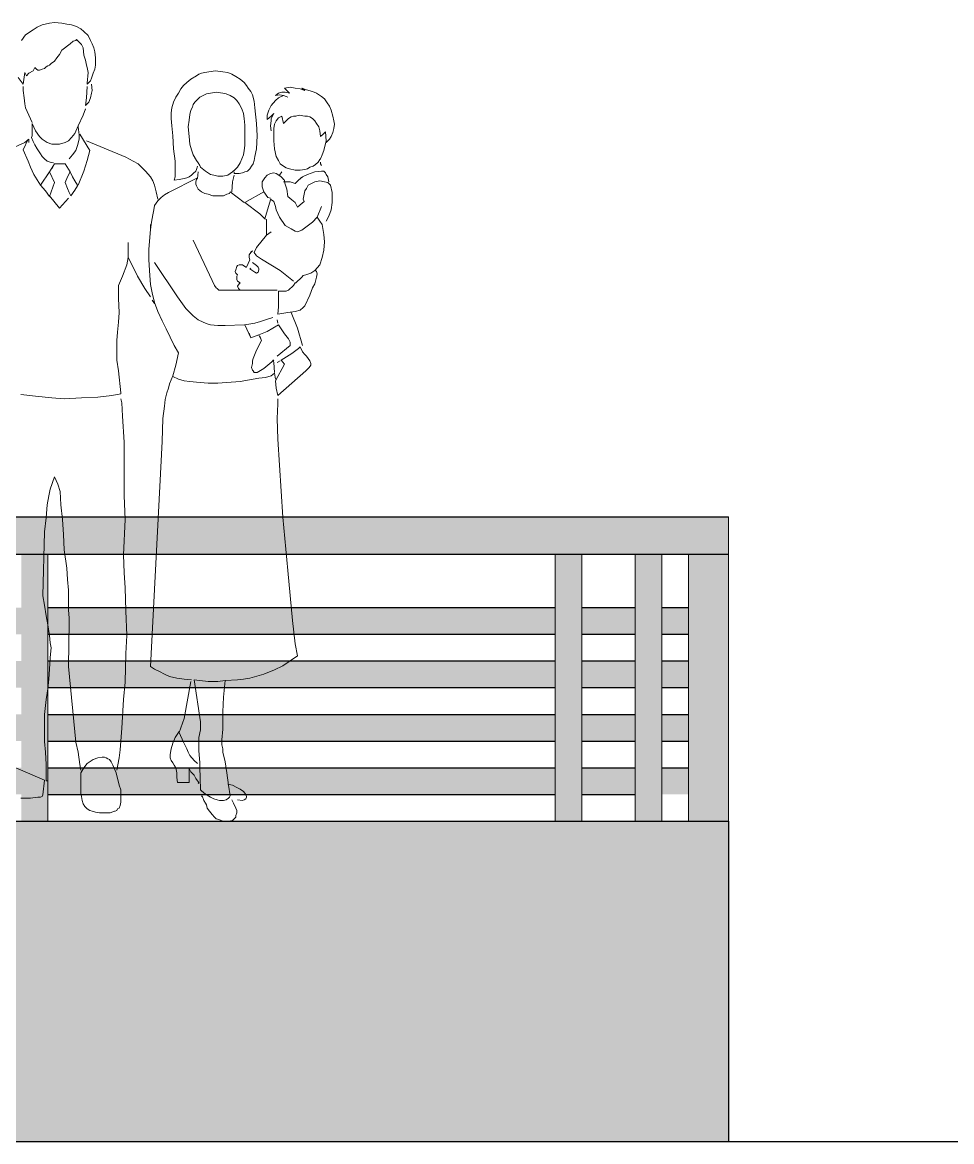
# Model space of a CAD drawing. Header units: inches. Extents: x -59 to 212, y 9 to 737.
# Drawn here: x -41.088 to -39.348, y 390.349 to 392.445 of the extents above; entities that cross this region are included whole.
import ezdxf

# ---------------------------------------------------------------- set-up
doc = ezdxf.new("R2010")
doc.units = ezdxf.units.IN
doc.header["$MEASUREMENT"] = 0
doc.layers.add('30-ESC HUM', color=251, linetype='Continuous', lineweight=0)

# ---------------------------------------------------------------- blocks, each defined once
blk = doc.blocks.new('A$C48E30447')
at = {"layer": '30-ESC HUM'}
for p, q in [((0.4231, 1.858), (0.4347, 1.8637)), ((0.4347, 1.8637), (0.452, 1.8676)), ((0.452, 1.8676), (0.4635, 1.8695)), ((0.4635, 1.8695), (0.4808, 1.8676)), ((0.4808, 1.8676), (0.4924, 1.8657)), ((0.4924, 1.8657), (0.5039, 1.8637)), ((0.5039, 1.8637), (0.5155, 1.8599)), ((0.5155, 1.8599), (0.5251, 1.8541)), ((0.3866, 1.8272), (0.3962, 1.8407)), ((0.3962, 1.8407), (0.4135, 1.8522)), ((0.4135, 1.8522), (0.4231, 1.858)), ((0.5251, 1.8541), (0.5328, 1.8483)), ((0.5328, 1.8483), (0.5424, 1.8387)), ((0.5424, 1.8387), (0.5482, 1.8272)), ((0.5001, 1.8195), (0.4808, 1.8041)), ((0.5078, 1.8253), (0.5001, 1.8195)), ((0.5135, 1.8272), (0.5078, 1.8253)), ((0.5155, 1.8291), (0.5135, 1.8272)), ((0.5193, 1.8253), (0.5155, 1.8291)), ((0.527, 1.8176), (0.5193, 1.8253)), ((0.5308, 1.8099), (0.527, 1.8176)), ((0.5328, 1.7926), (0.5308, 1.8099)), ((0.5482, 1.8272), (0.552, 1.8195)), ((0.552, 1.8195), (0.5558, 1.8099)), ((0.5558, 1.8099), (0.5578, 1.8003)), ((0.4693, 1.7868), (0.4635, 1.7791)), ((0.4751, 1.7945), (0.4693, 1.7868)), ((0.4808, 1.8041), (0.4751, 1.7945)), ((0.5366, 1.781), (0.5328, 1.7926)), ((0.5578, 1.8003), (0.5597, 1.7868)), ((0.5597, 1.7868), (0.5597, 1.7772)), ((0.4135, 1.756), (0.4039, 1.7503)), ((0.4174, 1.7637), (0.4135, 1.756)), ((0.4212, 1.7599), (0.4174, 1.7637)), ((0.4251, 1.7579), (0.4212, 1.7599)), ((0.4289, 1.7579), (0.4251, 1.7579)), ((0.4347, 1.7599), (0.4289, 1.7579)), ((0.4404, 1.7618), (0.4347, 1.7599)), ((0.4443, 1.7656), (0.4404, 1.7618)), ((0.4481, 1.7676), (0.4443, 1.7656)), ((0.452, 1.7695), (0.4481, 1.7676)), ((0.4558, 1.7733), (0.452, 1.7695)), ((0.4635, 1.7791), (0.4558, 1.7733)), ((0.5385, 1.7695), (0.5366, 1.781)), ((0.5405, 1.7637), (0.5385, 1.7695)), ((0.5424, 1.7522), (0.5405, 1.7637)), ((0.5578, 1.7599), (0.5539, 1.7503)), ((0.5597, 1.7695), (0.5578, 1.7599)), ((0.5597, 1.7772), (0.5597, 1.7695)), ((0.8405, 1.756), (0.8251, 1.7541)), ((0.8578, 1.7541), (0.8405, 1.756)), ((0.3904, 1.7252), (0.3789, 1.7406)), ((0.3943, 1.7522), (0.3904, 1.7252)), ((0.3981, 1.7445), (0.3943, 1.7522)), ((0.4039, 1.7503), (0.3981, 1.7445)), ((0.5405, 1.7272), (0.5424, 1.7522)), ((0.5443, 1.7291), (0.5405, 1.7252)), ((0.5482, 1.7329), (0.5443, 1.7291)), ((0.5501, 1.7387), (0.5482, 1.7329)), ((0.5539, 1.7503), (0.5501, 1.7387)), ((0.7732, 1.7291), (0.7655, 1.7214)), ((0.7828, 1.7368), (0.7732, 1.7291)), ((0.7963, 1.7445), (0.7828, 1.7368)), ((0.802, 1.7483), (0.7963, 1.7445)), ((0.8078, 1.7503), (0.802, 1.7483)), ((0.8155, 1.7522), (0.8078, 1.7503)), ((0.8251, 1.7541), (0.8155, 1.7522)), ((0.8694, 1.7522), (0.8578, 1.7541)), ((0.879, 1.7483), (0.8694, 1.7522)), ((0.8886, 1.7426), (0.879, 1.7483)), ((0.8982, 1.7368), (0.8886, 1.7426)), ((0.9078, 1.7291), (0.8982, 1.7368)), ((0.9136, 1.7214), (0.9078, 1.7291)), ((0.3904, 1.7195), (0.3904, 1.7099)), ((0.3904, 1.7099), (0.3924, 1.6926)), ((0.5405, 1.7195), (0.5385, 1.6926)), ((0.5405, 1.7252), (0.5405, 1.7272)), ((0.5482, 1.6926), (0.5501, 1.7041)), ((0.552, 1.7099), (0.5501, 1.7252)), ((0.5501, 1.7041), (0.552, 1.7099)), ((0.754, 1.7041), (0.7482, 1.6945)), ((0.7597, 1.7137), (0.754, 1.7041)), ((0.7655, 1.7214), (0.7597, 1.7137)), ((0.829, 1.7041), (0.8193, 1.7022)), ((0.8424, 1.706), (0.829, 1.7041)), ((0.8578, 1.7041), (0.8424, 1.706)), ((0.8655, 1.7022), (0.8578, 1.7041)), ((0.9174, 1.7156), (0.9136, 1.7214)), ((0.9232, 1.7079), (0.9174, 1.7156)), ((0.9271, 1.7002), (0.9232, 1.7079)), ((0.9809, 1.6983), (0.9886, 1.7041)), ((0.9886, 1.7041), (0.9963, 1.706)), ((0.9963, 1.706), (1.004, 1.706)), ((1.0021, 1.7156), (1.0155, 1.7176)), ((1.0078, 1.7099), (1.0021, 1.7156)), ((1.004, 1.706), (1.0136, 1.7041)), ((1.0136, 1.7041), (1.0078, 1.7099)), ((1.0155, 1.7176), (1.0271, 1.7156)), ((1.0271, 1.7156), (1.0386, 1.7137)), ((1.0386, 1.7137), (1.0502, 1.7099)), ((1.0502, 1.7099), (1.0425, 1.7156)), ((1.0425, 1.7156), (1.054, 1.7118)), ((1.054, 1.7118), (1.0675, 1.7079)), ((1.0675, 1.7079), (1.0771, 1.7041)), ((1.0771, 1.7041), (1.0886, 1.6964)), ((0.3924, 1.6926), (0.3943, 1.6791)), ((0.3943, 1.6791), (0.3962, 1.6695)), ((0.5385, 1.6926), (0.5366, 1.6752)), ((0.5366, 1.6752), (0.5443, 1.6829)), ((0.5443, 1.6829), (0.5482, 1.6926)), ((0.7424, 1.6829), (0.7386, 1.6695)), ((0.7482, 1.6945), (0.7424, 1.6829)), ((0.7886, 1.6772), (0.7867, 1.6714)), ((0.7924, 1.6829), (0.7886, 1.6772)), ((0.7963, 1.6868), (0.7924, 1.6829)), ((0.804, 1.6945), (0.7963, 1.6868)), ((0.8117, 1.6983), (0.804, 1.6945)), ((0.8193, 1.7022), (0.8117, 1.6983)), ((0.8751, 1.6983), (0.8655, 1.7022)), ((0.8847, 1.6926), (0.8751, 1.6983)), ((0.8905, 1.6868), (0.8847, 1.6926)), ((0.8963, 1.6791), (0.8905, 1.6868)), ((0.9021, 1.6675), (0.8963, 1.6791)), ((0.9309, 1.6849), (0.9271, 1.7002)), ((0.9328, 1.6695), (0.9309, 1.6849)), ((0.9713, 1.6752), (0.9809, 1.6868)), ((0.9905, 1.7002), (0.9809, 1.6983)), ((0.9809, 1.6868), (0.9886, 1.6926)), ((0.9886, 1.6926), (1.0001, 1.6983)), ((1.0001, 1.6983), (0.9905, 1.7002)), ((1.0001, 1.6983), (1.0059, 1.6964)), ((1.0059, 1.6964), (1.0098, 1.6945)), ((1.0886, 1.6964), (1.0963, 1.6906)), ((1.0963, 1.6906), (1.1021, 1.681)), ((1.1021, 1.681), (1.1079, 1.6733)), ((0.3962, 1.6695), (0.4116, 1.6349)), ((0.5193, 1.6272), (0.5308, 1.6522)), ((0.5308, 1.6522), (0.5366, 1.6675)), ((0.5366, 1.6675), (0.5366, 1.6656)), ((0.7386, 1.6695), (0.7366, 1.6579)), ((0.7366, 1.6579), (0.7366, 1.6445)), ((0.7809, 1.6541), (0.779, 1.6406)), ((0.7828, 1.6637), (0.7809, 1.6541)), ((0.7867, 1.6714), (0.7828, 1.6637)), ((0.9059, 1.656), (0.9021, 1.6675)), ((0.9078, 1.6445), (0.9059, 1.656)), ((0.9367, 1.6329), (0.9328, 1.6695)), ((0.9617, 1.6522), (0.9655, 1.6637)), ((0.9617, 1.6425), (0.9617, 1.6522)), ((0.9655, 1.6637), (0.9713, 1.6752)), ((0.9713, 1.6445), (0.9771, 1.656)), ((0.9771, 1.656), (0.9713, 1.6502)), ((1.029, 1.6502), (1.0367, 1.6522)), ((1.0367, 1.6522), (1.0502, 1.6502)), ((1.1079, 1.6733), (1.1117, 1.6637)), ((1.1117, 1.6637), (1.1155, 1.6502)), ((0.4193, 1.6156), (0.4116, 1.6329)), ((0.4116, 1.6329), (0.4116, 1.6252)), ((0.4116, 1.6252), (0.4116, 1.6214)), ((0.5193, 1.6272), (0.5116, 1.6098)), ((0.5193, 1.6252), (0.5193, 1.6272)), ((0.5212, 1.606), (0.5193, 1.6252)), ((0.7366, 1.6445), (0.7386, 1.6272)), ((0.7386, 1.6272), (0.7405, 1.6041)), ((0.779, 1.6406), (0.777, 1.6252)), ((0.777, 1.6252), (0.779, 1.6022)), ((0.9097, 1.6291), (0.9078, 1.6445)), ((0.9097, 1.6098), (0.9097, 1.6291)), ((0.9386, 1.6041), (0.9367, 1.6329)), ((0.9713, 1.6502), (0.9617, 1.6425)), ((0.9694, 1.6272), (0.9713, 1.6387)), ((0.9713, 1.6156), (0.9694, 1.6272)), ((0.9713, 1.6387), (0.9713, 1.6445)), ((0.9771, 1.6214), (0.979, 1.631)), ((0.979, 1.631), (0.9828, 1.6387)), ((0.9828, 1.6387), (0.9886, 1.6464)), ((0.9886, 1.6464), (0.9963, 1.6502)), ((0.9963, 1.6502), (1.0001, 1.6329)), ((1.0001, 1.6329), (1.0059, 1.6387)), ((1.0059, 1.6387), (1.0117, 1.6445)), ((1.0117, 1.6445), (1.0175, 1.6483)), ((1.0175, 1.6483), (1.0232, 1.6502)), ((1.0232, 1.6502), (1.029, 1.6502)), ((1.0502, 1.6502), (1.0559, 1.6502)), ((1.0559, 1.6502), (1.0617, 1.6483)), ((1.0617, 1.6483), (1.0675, 1.6445)), ((1.0675, 1.6445), (1.0732, 1.6387)), ((1.0732, 1.6387), (1.0771, 1.6329)), ((1.0771, 1.6329), (1.0828, 1.6252)), ((1.0828, 1.6252), (1.0848, 1.6156)), ((1.1155, 1.6502), (1.1175, 1.6387)), ((1.1175, 1.6387), (1.1194, 1.631)), ((1.1194, 1.631), (1.1175, 1.6214)), ((0.4116, 1.6041), (0.4097, 1.6002)), ((0.4097, 1.6002), (0.4135, 1.5906)), ((0.4116, 1.6214), (0.4116, 1.6041)), ((0.4289, 1.6022), (0.4193, 1.6156)), ((0.4347, 1.5964), (0.4289, 1.6022)), ((0.5039, 1.6002), (0.4962, 1.5925)), ((0.5116, 1.6098), (0.5039, 1.6002)), ((0.5212, 1.6079), (0.5212, 1.606)), ((0.5212, 1.5964), (0.5212, 1.6079)), ((0.5462, 1.5695), (0.5232, 1.6079)), ((0.7405, 1.6041), (0.7424, 1.5733)), ((0.779, 1.6022), (0.7809, 1.5848)), ((0.9097, 1.5925), (0.9097, 1.6098)), ((0.9367, 1.5733), (0.9386, 1.6041)), ((0.9771, 1.6098), (0.9771, 1.6214)), ((0.9771, 1.5925), (0.9771, 1.6098)), ((1.0848, 1.6156), (1.0867, 1.6022)), ((1.0867, 1.6022), (1.0925, 1.6079)), ((1.0925, 1.6079), (1.0982, 1.6137)), ((1.0982, 1.6137), (1.1002, 1.5925)), ((1.1117, 1.6022), (1.1079, 1.5964)), ((1.1155, 1.6118), (1.1117, 1.6022)), ((1.1175, 1.6214), (1.1155, 1.6118)), ((0.3212, 1.556), (0.3943, 1.5887)), ((0.402, 1.5964), (0.3904, 1.5714)), ((0.3943, 1.5887), (0.4039, 1.5964)), ((0.4039, 1.5964), (0.4039, 1.5887)), ((0.4135, 1.5906), (0.4174, 1.5829)), ((0.4174, 1.5829), (0.4231, 1.5733)), ((0.4231, 1.5733), (0.4308, 1.5618)), ((0.4462, 1.5887), (0.4347, 1.5964)), ((0.4578, 1.5848), (0.4462, 1.5887)), ((0.4751, 1.5848), (0.4578, 1.5848)), ((0.4885, 1.5887), (0.4751, 1.5848)), ((0.4962, 1.5925), (0.4885, 1.5887)), ((0.5135, 1.5695), (0.5174, 1.581)), ((0.5174, 1.581), (0.5212, 1.5964)), ((0.5385, 1.5925), (0.6309, 1.5541)), ((0.7424, 1.5733), (0.7463, 1.5445)), ((0.7809, 1.5848), (0.7847, 1.5714)), ((0.9078, 1.5695), (0.9097, 1.581)), ((0.9097, 1.581), (0.9097, 1.5925)), ((0.9328, 1.556), (0.9367, 1.5733)), ((0.979, 1.5733), (0.9771, 1.5925)), ((0.9828, 1.556), (0.979, 1.5733)), ((1.1002, 1.5925), (1.0944, 1.5695)), ((1.1079, 1.5964), (1.1002, 1.5887)), ((0.3904, 1.5714), (0.402, 1.5445)), ((0.4308, 1.5618), (0.4347, 1.556)), ((0.4347, 1.556), (0.4404, 1.5502)), ((0.4404, 1.5502), (0.4462, 1.5445)), ((0.4981, 1.5502), (0.5058, 1.5598)), ((0.5058, 1.5598), (0.5135, 1.5695)), ((0.5328, 1.5214), (0.5405, 1.5464)), ((0.5405, 1.5464), (0.5462, 1.5695)), ((0.6309, 1.5541), (0.6482, 1.5445)), ((0.7847, 1.5714), (0.7886, 1.5598)), ((0.7886, 1.5598), (0.7963, 1.5464)), ((0.7963, 1.5464), (0.8001, 1.5406)), ((0.8982, 1.5406), (0.9021, 1.5502)), ((0.9021, 1.5502), (0.9059, 1.5598)), ((0.9059, 1.5598), (0.9078, 1.5695)), ((0.929, 1.5387), (0.9309, 1.5464)), ((0.9309, 1.5464), (0.9328, 1.556)), ((0.9886, 1.5464), (0.9828, 1.556)), ((0.9925, 1.5387), (0.9886, 1.5464)), ((1.0848, 1.5483), (1.0809, 1.5425)), ((1.0867, 1.5502), (1.0848, 1.5483)), ((1.0905, 1.5598), (1.0867, 1.5502)), ((1.0944, 1.5695), (1.0905, 1.5598)), ((0.402, 1.5445), (0.4078, 1.531)), ((0.4078, 1.531), (0.4154, 1.5137)), ((0.452, 1.5195), (0.4308, 1.4887)), ((0.4462, 1.5445), (0.4539, 1.5425)), ((0.4462, 1.5118), (0.452, 1.5195)), ((0.452, 1.5195), (0.4635, 1.5387)), ((0.4635, 1.4944), (0.452, 1.5195)), ((0.4539, 1.5425), (0.4616, 1.5406)), ((0.4578, 1.5271), (0.4635, 1.5387)), ((0.4635, 1.5387), (0.4885, 1.5387)), ((0.4885, 1.5387), (0.5001, 1.5195)), ((0.4943, 1.5079), (0.5001, 1.5195)), ((0.5001, 1.5195), (0.5058, 1.5079)), ((0.5193, 1.4887), (0.5328, 1.5214)), ((0.6482, 1.5445), (0.6597, 1.5387)), ((0.6597, 1.5387), (0.6713, 1.5271)), ((0.6713, 1.5271), (0.677, 1.5214)), ((0.677, 1.5214), (0.6886, 1.5079)), ((0.7463, 1.5445), (0.7463, 1.5271)), ((0.7463, 1.5271), (0.7463, 1.5079)), ((0.7886, 1.5156), (0.7943, 1.5214)), ((0.7943, 1.5214), (0.7963, 1.5252)), ((0.7963, 1.5252), (0.7982, 1.5329)), ((0.8001, 1.5195), (0.7982, 1.5041)), ((0.8001, 1.5406), (0.804, 1.5348)), ((0.804, 1.5348), (0.8059, 1.531)), ((0.8059, 1.531), (0.8174, 1.5214)), ((0.8174, 1.5214), (0.829, 1.5137)), ((0.8694, 1.5118), (0.8809, 1.5195)), ((0.8809, 1.5195), (0.8867, 1.5252)), ((0.8847, 1.5195), (0.8847, 1.5156)), ((0.8867, 1.5252), (0.8924, 1.531)), ((0.8924, 1.531), (0.8982, 1.5406)), ((0.904, 1.5175), (0.9097, 1.5195)), ((0.9097, 1.5195), (0.9155, 1.5214)), ((0.9155, 1.5214), (0.9194, 1.5252)), ((0.9194, 1.5252), (0.9213, 1.5271)), ((0.9213, 1.5271), (0.9251, 1.5329)), ((0.9251, 1.5329), (0.929, 1.5387)), ((0.9963, 1.5195), (0.9905, 1.5118)), ((1.0001, 1.5329), (0.9925, 1.5387)), ((1.0059, 1.5291), (1.0001, 1.5329)), ((1.0136, 1.5271), (1.0059, 1.5291)), ((1.0271, 1.5233), (1.0136, 1.5271)), ((1.0386, 1.5233), (1.0271, 1.5233)), ((1.0502, 1.5252), (1.0386, 1.5233)), ((1.0559, 1.5271), (1.0502, 1.5252)), ((1.0617, 1.531), (1.0559, 1.5271)), ((1.0732, 1.5195), (1.0559, 1.5137)), ((1.0694, 1.5329), (1.0617, 1.531)), ((1.0752, 1.5368), (1.0694, 1.5329)), ((1.0886, 1.5214), (1.0732, 1.5195)), ((1.0809, 1.5425), (1.0752, 1.5368)), ((1.0867, 1.5387), (1.0867, 1.5425)), ((1.0886, 1.5348), (1.0867, 1.5387)), ((1.0944, 1.5214), (1.0886, 1.5214)), ((1.0982, 1.5175), (1.0944, 1.5214)), ((0.4154, 1.5137), (0.4308, 1.4887)), ((0.452, 1.4617), (0.4635, 1.4944)), ((0.4885, 1.4944), (0.4943, 1.5079)), ((0.4943, 1.481), (0.4885, 1.4944)), ((0.5058, 1.5079), (0.5116, 1.4983)), ((0.5116, 1.4983), (0.5174, 1.4887)), ((0.6886, 1.5079), (0.6943, 1.4983)), ((0.6943, 1.4983), (0.6982, 1.4887)), ((0.7309, 1.4714), (0.7982, 1.506)), ((0.7463, 1.5079), (0.7443, 1.5002)), ((0.7443, 1.5002), (0.7559, 1.5021)), ((0.7559, 1.5021), (0.7674, 1.5041)), ((0.7674, 1.5041), (0.7732, 1.506)), ((0.7732, 1.506), (0.779, 1.5079)), ((0.779, 1.5079), (0.7847, 1.5118)), ((0.7847, 1.5118), (0.7886, 1.5156)), ((0.7963, 1.5021), (0.7943, 1.4964)), ((0.7943, 1.4964), (0.7943, 1.4906)), ((0.7982, 1.506), (0.7963, 1.5021)), ((0.829, 1.5137), (0.8367, 1.5118)), ((0.8367, 1.5118), (0.8463, 1.5098)), ((0.8463, 1.5098), (0.8578, 1.5098)), ((0.8578, 1.5098), (0.8694, 1.5118)), ((0.879, 1.4733), (0.8809, 1.4964)), ((0.8809, 1.4964), (0.8847, 1.5118)), ((0.8847, 1.5156), (0.8963, 1.5156)), ((0.8963, 1.5156), (0.904, 1.5175)), ((0.9559, 1.506), (0.9501, 1.4964)), ((0.9501, 1.4964), (0.9501, 1.4848)), ((0.9617, 1.5118), (0.9559, 1.506)), ((0.9694, 1.5156), (0.9617, 1.5118)), ((0.9771, 1.5175), (0.9694, 1.5156)), ((0.9828, 1.5156), (0.9771, 1.5175)), ((0.9867, 1.5137), (0.9828, 1.5156)), ((0.9944, 1.5079), (0.9867, 1.5137)), ((0.9982, 1.5041), (0.9944, 1.5079)), ((1.0001, 1.5021), (0.9982, 1.5041)), ((1.0021, 1.5002), (1.0001, 1.5021)), ((1.0155, 1.4964), (1.0001, 1.4964)), ((1.0021, 1.4964), (1.0021, 1.5002)), ((1.004, 1.4906), (1.0021, 1.4964)), ((1.0271, 1.4925), (1.0155, 1.4964)), ((1.0348, 1.5002), (1.0271, 1.4925)), ((1.0444, 1.5079), (1.0348, 1.5002)), ((1.0386, 1.5041), (1.0444, 1.5079)), ((1.0559, 1.5137), (1.0444, 1.5079)), ((1.0732, 1.4964), (1.0578, 1.4887)), ((1.0848, 1.4983), (1.0732, 1.4964)), ((1.0963, 1.4964), (1.0848, 1.4983)), ((1.104, 1.4944), (1.0963, 1.4964)), ((1.1002, 1.5137), (1.0982, 1.5175)), ((1.104, 1.5079), (1.1002, 1.5137)), ((1.1059, 1.4964), (1.104, 1.5079)), ((1.1059, 1.4925), (1.104, 1.4944)), ((0.4308, 1.4887), (0.4424, 1.4752)), ((0.4424, 1.4752), (0.452, 1.4617)), ((0.4981, 1.4714), (0.4943, 1.481)), ((0.502, 1.4637), (0.4981, 1.4714)), ((0.5116, 1.4771), (0.502, 1.4637)), ((0.5174, 1.4868), (0.5116, 1.4771)), ((0.5174, 1.4887), (0.5174, 1.4868)), ((0.6982, 1.4887), (0.702, 1.4733)), ((0.702, 1.4733), (0.7059, 1.456)), ((0.7213, 1.4656), (0.7309, 1.4714)), ((0.7943, 1.4906), (0.7963, 1.4868)), ((0.7963, 1.4868), (0.8001, 1.4791)), ((0.8001, 1.4791), (0.8078, 1.4733)), ((0.8078, 1.4733), (0.8155, 1.4694)), ((0.8155, 1.4694), (0.8232, 1.4675)), ((0.8232, 1.4675), (0.8347, 1.4637)), ((0.8597, 1.4637), (0.8674, 1.4675)), ((0.8674, 1.4675), (0.8732, 1.4694)), ((0.8732, 1.4694), (0.8751, 1.4733)), ((0.8751, 1.4733), (0.9078, 1.4483)), ((0.954, 1.4733), (0.9097, 1.4483)), ((0.9501, 1.4848), (0.954, 1.4733)), ((0.954, 1.4733), (0.9636, 1.4598)), ((1.0078, 1.4791), (1.004, 1.4906)), ((1.0098, 1.4617), (1.0078, 1.4791)), ((1.0482, 1.4675), (1.0463, 1.456)), ((1.0502, 1.4752), (1.0482, 1.4675)), ((1.054, 1.481), (1.0502, 1.4752)), ((1.0578, 1.4887), (1.054, 1.481)), ((1.1098, 1.4887), (1.1059, 1.4925)), ((1.1136, 1.4714), (1.1098, 1.4887)), ((1.1136, 1.4598), (1.1136, 1.4714)), ((0.4751, 1.4348), (0.452, 1.4637)), ((0.4962, 1.4579), (0.4751, 1.4348)), ((0.6982, 1.4406), (0.702, 1.4464)), ((0.702, 1.4464), (0.7059, 1.4521)), ((0.7059, 1.4521), (0.7097, 1.456)), ((0.7097, 1.456), (0.7136, 1.4598)), ((0.7136, 1.4598), (0.7213, 1.4656)), ((0.8347, 1.4637), (0.8463, 1.4637)), ((0.8463, 1.4637), (0.8597, 1.4637)), ((0.9097, 1.4483), (0.9444, 1.4214)), ((0.9559, 1.4098), (0.9694, 1.4541)), ((0.9636, 1.4598), (0.9694, 1.4579)), ((0.9694, 1.4541), (0.9713, 1.456)), ((0.9713, 1.456), (0.9694, 1.456)), ((0.9694, 1.456), (0.9771, 1.4502)), ((0.9771, 1.4502), (0.9809, 1.4387)), ((1.0194, 1.4541), (1.0098, 1.4617)), ((1.0271, 1.4483), (1.0194, 1.4541)), ((1.0328, 1.4367), (1.0271, 1.4483)), ((1.0386, 1.4425), (1.0328, 1.4367)), ((1.0482, 1.4502), (1.0386, 1.4425)), ((1.0463, 1.456), (1.0482, 1.4502)), ((1.1117, 1.431), (1.1136, 1.4483)), ((1.1136, 1.4483), (1.1136, 1.4598)), ((0.6905, 1.4021), (0.6943, 1.4194)), ((0.6943, 1.4194), (0.6963, 1.431)), ((0.6963, 1.431), (0.6982, 1.4406)), ((0.9444, 1.4214), (0.9559, 1.4098)), ((0.9809, 1.4387), (0.9828, 1.431)), ((0.9828, 1.431), (0.9905, 1.4137)), ((1.079, 1.4137), (1.0886, 1.4387)), ((1.0886, 1.4387), (1.079, 1.4137)), ((1.1002, 1.404), (1.1059, 1.4156)), ((1.1059, 1.4156), (1.1117, 1.431)), ((0.6886, 1.3848), (0.6905, 1.4021)), ((0.6886, 1.3964), (0.6886, 1.3848)), ((0.9598, 1.4079), (0.9559, 1.4098)), ((0.9598, 1.4021), (0.9598, 1.4079)), ((0.9598, 1.3714), (0.9598, 1.4021)), ((0.9905, 1.4137), (1.004, 1.3944)), ((1.004, 1.3944), (1.0175, 1.3867)), ((1.0425, 1.3829), (1.0675, 1.4021)), ((1.0675, 1.4021), (1.079, 1.4137)), ((1.079, 1.4137), (1.0848, 1.404)), ((1.0848, 1.404), (1.0905, 1.3964)), ((1.0905, 1.3964), (1.0944, 1.3733)), ((0.6847, 1.3387), (0.6886, 1.3848)), ((0.9367, 1.3425), (0.9598, 1.3714)), ((0.9598, 1.3714), (0.9713, 1.379)), ((0.9713, 1.379), (0.9598, 1.3714)), ((1.0175, 1.3867), (1.0271, 1.381)), ((1.0271, 1.381), (1.0328, 1.379)), ((1.0328, 1.379), (1.0425, 1.3829)), ((1.0944, 1.3733), (1.0963, 1.356)), ((0.6366, 1.3367), (0.6366, 1.354)), ((0.6366, 1.354), (0.6366, 1.3194)), ((0.6366, 1.331), (0.6366, 1.3367)), ((0.6847, 1.3137), (0.6847, 1.3387)), ((0.8328, 1.2656), (0.7886, 1.3598)), ((0.9309, 1.331), (0.9367, 1.3425)), ((1.0944, 1.3367), (1.0905, 1.3194)), ((1.0963, 1.356), (1.0944, 1.3367)), ((0.6366, 1.3194), (0.6328, 1.3021)), ((0.6366, 1.3194), (0.6366, 1.331)), ((0.6424, 1.3079), (0.6366, 1.3194)), ((0.6866, 1.2771), (0.6847, 1.3137)), ((0.9213, 1.3137), (0.9136, 1.2963)), ((0.9232, 1.331), (0.9194, 1.3252)), ((0.9194, 1.3252), (0.9194, 1.3194)), ((0.9194, 1.3194), (0.9213, 1.3137)), ((0.9232, 1.3329), (0.9271, 1.3348)), ((0.9271, 1.3348), (0.9232, 1.331)), ((0.9367, 1.3233), (0.9309, 1.331)), ((0.9482, 1.3156), (0.9367, 1.3233)), ((0.9925, 1.2886), (0.9482, 1.3156)), ((1.0905, 1.3194), (1.0848, 1.3021)), ((0.6328, 1.3021), (0.6232, 1.2752)), ((0.6578, 1.2752), (0.6424, 1.3079)), ((0.6982, 1.3079), (0.752, 1.2271)), ((0.8886, 1.2906), (0.8867, 1.2867)), ((0.8867, 1.2867), (0.8886, 1.2829)), ((0.8905, 1.2983), (0.8886, 1.2906)), ((0.8924, 1.3002), (0.8905, 1.2983)), ((0.8963, 1.3021), (0.8924, 1.3002)), ((0.9001, 1.3021), (0.8963, 1.3021)), ((0.904, 1.3021), (0.9001, 1.3021)), ((0.9117, 1.2963), (0.904, 1.3021)), ((0.9136, 1.2963), (0.9117, 1.2963)), ((0.9232, 1.2944), (0.9213, 1.2925)), ((0.9213, 1.2925), (0.9328, 1.2848)), ((0.9367, 1.3002), (0.9271, 1.3079)), ((0.9328, 1.2848), (0.9367, 1.2829)), ((0.9405, 1.2963), (0.9367, 1.3002)), ((0.9367, 1.2829), (0.9405, 1.2848)), ((0.9424, 1.2925), (0.9405, 1.2963)), ((0.9405, 1.2848), (0.9424, 1.2906)), ((0.9424, 1.2906), (0.9424, 1.2925)), ((1.0117, 1.2733), (0.9925, 1.2886)), ((1.0732, 1.2886), (1.0636, 1.2829)), ((1.0848, 1.3021), (1.0732, 1.2886)), ((1.0752, 1.2886), (1.0732, 1.2886)), ((1.0771, 1.2867), (1.0752, 1.2886)), ((1.079, 1.281), (1.0771, 1.2867)), ((0.6232, 1.2752), (0.6135, 1.254)), ((0.6751, 1.2463), (0.6578, 1.2752)), ((0.6886, 1.256), (0.6866, 1.2771)), ((0.8386, 1.254), (0.8328, 1.2656)), ((0.8886, 1.2829), (0.8924, 1.279)), ((0.8924, 1.279), (0.8905, 1.2752)), ((0.8905, 1.2752), (0.8905, 1.2713)), ((0.8905, 1.2713), (0.8905, 1.2675)), ((0.8905, 1.2675), (0.8924, 1.2636)), ((0.8924, 1.2636), (0.8982, 1.2598)), ((0.8963, 1.2579), (0.8924, 1.2521)), ((0.8982, 1.2598), (0.8963, 1.2579)), ((1.0232, 1.2636), (1.0117, 1.2733)), ((1.0271, 1.2598), (1.0232, 1.254)), ((1.029, 1.2598), (1.0271, 1.2598)), ((1.0425, 1.2733), (1.029, 1.2598)), ((1.0463, 1.2771), (1.0425, 1.2733)), ((1.0521, 1.279), (1.0463, 1.2771)), ((1.0636, 1.2829), (1.0521, 1.279)), ((1.0675, 1.2483), (1.0732, 1.2579)), ((1.0732, 1.2579), (1.0771, 1.2733)), ((1.0771, 1.2733), (1.079, 1.281)), ((0.6135, 1.254), (0.6135, 1.2483)), ((0.6135, 1.2483), (0.6135, 1.2233)), ((0.6886, 1.2271), (0.6751, 1.2463)), ((0.6924, 1.2367), (0.6886, 1.256)), ((0.6982, 1.2136), (0.6924, 1.2367)), ((0.8424, 1.2483), (0.8386, 1.254)), ((0.8444, 1.2463), (0.8424, 1.2483)), ((0.8482, 1.2425), (0.8444, 1.2463)), ((0.8578, 1.2425), (0.8482, 1.2425)), ((0.8694, 1.2425), (0.8578, 1.2425)), ((0.8982, 1.2425), (0.8694, 1.2425)), ((0.8924, 1.2521), (0.8944, 1.2463)), ((0.8944, 1.2463), (0.8982, 1.2425)), ((0.8982, 1.2425), (0.9848, 1.2425)), ((1.0059, 1.2406), (0.9886, 1.2406)), ((0.9886, 1.2406), (0.9886, 1.2233)), ((1.0117, 1.2425), (1.0059, 1.2406)), ((1.0232, 1.254), (1.0117, 1.2425)), ((1.0617, 1.2309), (1.0675, 1.2483)), ((0.6135, 1.2233), (0.6155, 1.1906)), ((0.6982, 1.2117), (0.6924, 1.2194)), ((0.7059, 1.1925), (0.6982, 1.2136)), ((0.752, 1.2271), (0.7713, 1.2002)), ((0.9886, 1.2233), (0.9886, 1.2059)), ((0.9886, 1.2059), (0.9886, 1.204)), ((1.0463, 1.2021), (1.0502, 1.2059)), ((1.0502, 1.2059), (1.0617, 1.2309)), ((0.6155, 1.1906), (0.6135, 1.1675)), ((0.7155, 1.1713), (0.7059, 1.1925)), ((0.7713, 1.2002), (0.7886, 1.1829)), ((0.7886, 1.1829), (0.8001, 1.1732)), ((0.9751, 1.179), (0.9578, 1.1732)), ((0.9886, 1.204), (0.9867, 1.1867)), ((0.9867, 1.1867), (1.0098, 1.1906)), ((1.0098, 1.1906), (1.0271, 1.1925)), ((1.0328, 1.154), (1.0175, 1.1906)), ((1.0271, 1.1925), (1.0386, 1.1963)), ((1.0386, 1.1963), (1.0463, 1.2021)), ((0.6135, 1.1675), (0.6116, 1.1444)), ((0.7251, 1.1521), (0.7155, 1.1713)), ((0.8001, 1.1732), (0.8117, 1.1675)), ((0.8117, 1.1675), (0.8213, 1.1636)), ((0.8213, 1.1636), (0.829, 1.1617)), ((0.829, 1.1617), (0.8463, 1.1598)), ((0.8463, 1.1598), (0.8636, 1.1598)), ((0.8636, 1.1598), (0.9078, 1.1617)), ((0.9328, 1.1656), (0.9097, 1.1617)), ((0.9097, 1.1617), (0.9232, 1.1309)), ((0.9463, 1.1694), (0.9328, 1.1656)), ((0.9578, 1.1732), (0.9463, 1.1694)), ((0.9886, 1.1617), (0.9617, 1.1463)), ((0.9848, 1.1732), (0.9867, 1.1656)), ((1.0021, 1.1405), (0.9886, 1.1617)), ((1.0444, 1.1136), (1.0328, 1.154)), ((0.6116, 1.1444), (0.6097, 1.1252)), ((0.7347, 1.1329), (0.7251, 1.1521)), ((0.7443, 1.1136), (0.7347, 1.1329)), ((0.9194, 1.1425), (0.9232, 1.1309)), ((0.9232, 1.1309), (0.9424, 1.1386)), ((0.9617, 1.1463), (0.9424, 1.1386)), ((0.9424, 1.1386), (0.9482, 1.1252)), ((0.9444, 1.1348), (0.9482, 1.1252)), ((1.0117, 1.129), (1.0021, 1.1405)), ((1.0155, 1.1213), (1.0117, 1.129)), ((0.6097, 1.1252), (0.6097, 1.1079)), ((0.6097, 1.1079), (0.6097, 1.079)), ((0.754, 1.0963), (0.7443, 1.1136)), ((0.9367, 1.1021), (0.929, 1.0828)), ((0.9482, 1.1252), (0.9367, 1.1021)), ((0.9848, 1.0886), (1.0155, 1.1136)), ((1.0155, 1.1136), (1.0155, 1.1213)), ((1.0194, 1.0944), (1.0348, 1.1059)), ((1.0348, 1.1059), (1.0386, 1.1098)), ((1.0386, 1.1098), (1.0444, 1.0982)), ((0.6097, 1.079), (0.6135, 1.054)), ((0.7482, 1.0675), (0.754, 1.0963)), ((0.929, 1.0828), (0.9271, 1.0771)), ((0.9271, 1.0771), (0.9271, 1.0713)), ((0.954, 1.0598), (0.9771, 1.079)), ((0.9771, 1.079), (0.9751, 1.079)), ((0.9751, 1.079), (0.9771, 1.0732)), ((0.9848, 1.0732), (0.9925, 1.0771)), ((0.9944, 1.079), (1.0194, 1.0944)), ((1.0021, 1.0694), (0.9944, 1.079)), ((1.0444, 1.0982), (1.0502, 1.0925)), ((1.0502, 1.0925), (1.054, 1.0886)), ((1.054, 1.0886), (1.0578, 1.0828)), ((1.0578, 1.0828), (1.0617, 1.0771)), ((1.0617, 1.0771), (1.0636, 1.0713)), ((0.6135, 1.054), (0.6193, 1.0021)), ((0.7405, 1.0425), (0.7482, 1.0675)), ((0.9271, 1.0713), (0.9251, 1.0617)), ((0.9251, 1.0617), (0.9271, 1.0559)), ((0.9271, 1.0559), (0.929, 1.054)), ((0.929, 1.054), (0.9309, 1.0502)), ((0.9309, 1.0502), (0.9348, 1.0502)), ((0.9348, 1.0502), (0.9386, 1.0502)), ((0.9386, 1.0502), (0.954, 1.0598)), ((0.9713, 1.0425), (0.979, 1.0482)), ((0.9771, 1.0732), (0.979, 1.0502)), ((0.979, 1.0482), (0.9809, 1.0348)), ((0.9809, 1.0309), (1.0021, 1.0694)), ((1.0521, 1.054), (0.9867, 0.9963)), ((1.0598, 1.0617), (1.0521, 1.054)), ((1.0636, 1.0675), (1.0598, 1.0617)), ((1.0636, 1.0713), (1.0636, 1.0675)), ((0.7309, 1.0136), (0.7328, 1.0232)), ((0.7328, 1.0232), (0.7405, 1.0425)), ((0.7405, 1.0425), (0.7405, 1.0405)), ((0.7405, 1.0405), (0.754, 1.0348)), ((0.754, 1.0348), (0.7674, 1.0309)), ((0.7674, 1.0309), (0.7809, 1.029)), ((0.7809, 1.029), (0.7963, 1.0271)), ((0.7963, 1.0271), (0.8232, 1.0251)), ((0.8232, 1.0251), (0.8463, 1.0251)), ((0.8463, 1.0251), (0.8982, 1.029)), ((0.8982, 1.029), (0.9424, 1.0367)), ((0.9424, 1.0367), (0.9578, 1.0386)), ((0.9578, 1.0386), (0.9713, 1.0425)), ((0.9828, 1.0136), (0.9809, 1.0309)), ((0.4193, 0.9944), (0.3847, 0.9982)), ((0.5982, 0.9963), (0.5655, 0.9925)), ((0.6193, 1.0001), (0.5982, 0.9963)), ((0.6193, 1.0021), (0.6193, 1.0001)), ((0.7232, 0.9867), (0.727, 1.0021)), ((0.727, 1.0021), (0.7309, 1.0136)), ((0.9867, 0.9963), (0.9828, 1.0136)), ((0.4578, 0.9905), (0.4193, 0.9944)), ((0.4866, 0.9886), (0.4578, 0.9905)), ((0.527, 0.9905), (0.4866, 0.9886)), ((0.5655, 0.9925), (0.527, 0.9905)), ((0.6212, 0.979), (0.6193, 0.9886)), ((0.6232, 0.9482), (0.6212, 0.979)), ((0.7174, 0.9424), (0.7213, 0.9713)), ((0.7213, 0.9713), (0.7232, 0.9867)), ((0.9867, 0.9771), (0.9848, 0.9424)), ((0.9867, 0.9886), (0.9867, 0.9771)), ((0.627, 0.8867), (0.6232, 0.9482)), ((0.7155, 0.8886), (0.7174, 0.9424)), ((0.9848, 0.9424), (0.9867, 0.8944)), ((0.9867, 0.8944), (0.9982, 0.7116)), ((0.627, 0.7616), (0.627, 0.8867)), ((0.6886, 0.3616), (0.7155, 0.8886)), ((0.4539, 0.777), (0.4635, 0.8059)), ((0.4635, 0.8059), (0.4712, 0.7886)), ((0.4712, 0.7886), (0.477, 0.7713)), ((0.4462, 0.7405), (0.4501, 0.7616)), ((0.4501, 0.7616), (0.4539, 0.777)), ((0.477, 0.7713), (0.4789, 0.7405)), ((0.6289, 0.7059), (0.627, 0.7616)), ((0.4443, 0.7097), (0.4462, 0.7405)), ((0.4789, 0.7405), (0.4828, 0.7059)), ((0.4404, 0.677), (0.4443, 0.7097)), ((0.9982, 0.7116), (1.0098, 0.5866)), ((0.4828, 0.7059), (0.4847, 0.6713)), ((0.6251, 0.6232), (0.6289, 0.7059)), ((0.4366, 0.527), (0.4404, 0.677)), ((0.4847, 0.6713), (0.4866, 0.6347)), ((0.4866, 0.6347), (0.4924, 0.5924)), ((0.627, 0.5809), (0.6251, 0.6232)), ((0.4924, 0.5924), (0.4943, 0.5655)), ((0.6289, 0.5462), (0.627, 0.5809)), ((1.0098, 0.5866), (1.0213, 0.4693)), ((0.4943, 0.5655), (0.4962, 0.5405)), ((0.4404, 0.5058), (0.4366, 0.527)), ((0.4962, 0.5405), (0.4962, 0.5155)), ((0.6309, 0.4924), (0.6289, 0.5462)), ((0.4443, 0.4808), (0.4404, 0.5058)), ((0.4962, 0.5155), (0.4962, 0.4943)), ((0.4481, 0.4597), (0.4443, 0.4808)), ((0.4962, 0.4943), (0.4981, 0.4751)), ((0.4981, 0.4751), (0.4981, 0.4655)), ((0.6328, 0.4347), (0.6309, 0.4924)), ((0.452, 0.4347), (0.4481, 0.4597)), ((0.4981, 0.4655), (0.4962, 0.3616)), ((1.0213, 0.4693), (1.0271, 0.4154)), ((0.4539, 0.4174), (0.452, 0.4347)), ((0.6309, 0.3924), (0.6328, 0.4347)), ((0.4558, 0.4058), (0.4539, 0.4174)), ((0.4539, 0.3827), (0.4558, 0.4058)), ((1.0271, 0.4154), (1.0328, 0.3866)), ((0.452, 0.3558), (0.4539, 0.3827)), ((0.6289, 0.325), (0.6309, 0.3924)), ((1.0155, 0.3751), (0.9982, 0.3635)), ((1.0328, 0.3866), (1.0155, 0.3751)), ((0.4501, 0.3327), (0.452, 0.3558)), ((0.4962, 0.3616), (0.5135, 0.1846)), ((0.6982, 0.3558), (0.6886, 0.3616)), ((0.7097, 0.3501), (0.6982, 0.3558)), ((0.7213, 0.3443), (0.7097, 0.3501)), ((0.7328, 0.3385), (0.7213, 0.3443)), ((0.954, 0.3443), (0.9213, 0.3347)), ((0.979, 0.3539), (0.954, 0.3443)), ((0.9982, 0.3635), (0.979, 0.3539)), ((0.4481, 0.3097), (0.4501, 0.3327)), ((0.6251, 0.2847), (0.6289, 0.325)), ((0.7501, 0.3347), (0.7328, 0.3385)), ((0.7674, 0.3327), (0.7501, 0.3347)), ((0.7847, 0.3308), (0.7674, 0.3327)), ((0.7828, 0.327), (0.7674, 0.2404)), ((0.8232, 0.327), (0.7905, 0.3308)), ((0.7905, 0.3308), (0.8059, 0.2327)), ((0.8463, 0.327), (0.8232, 0.327)), ((0.8636, 0.3289), (0.8463, 0.327)), ((0.8597, 0.2904), (0.8636, 0.3289)), ((0.8924, 0.3308), (0.8636, 0.3289)), ((0.9059, 0.3327), (0.8924, 0.3308)), ((0.9213, 0.3347), (0.9059, 0.3327)), ((0.4443, 0.2847), (0.4481, 0.3097)), ((0.8578, 0.2558), (0.8597, 0.2904)), ((0.4404, 0.25), (0.4443, 0.2847)), ((0.6212, 0.2173), (0.6251, 0.2847)), ((0.4404, 0.1866), (0.4404, 0.25)), ((0.7674, 0.2404), (0.7559, 0.2077)), ((0.8578, 0.2154), (0.8578, 0.2558)), ((0.6174, 0.1673), (0.6212, 0.2173)), ((0.7463, 0.1962), (0.7559, 0.2096)), ((0.7559, 0.2096), (0.7559, 0.2077)), ((0.8059, 0.2135), (0.802, 0.1962)), ((0.8059, 0.2327), (0.8059, 0.227)), ((0.8059, 0.227), (0.8059, 0.2135)), ((0.8559, 0.1904), (0.8578, 0.2154)), ((0.4424, 0.1616), (0.4404, 0.1866)), ((0.5135, 0.1846), (0.5193, 0.1616)), ((0.7405, 0.1827), (0.7463, 0.1962)), ((0.7559, 0.2077), (0.7655, 0.1846)), ((0.7655, 0.1846), (0.7693, 0.1769)), ((0.802, 0.1962), (0.802, 0.1846)), ((0.802, 0.1846), (0.802, 0.1789)), ((0.8559, 0.1866), (0.8559, 0.1904)), ((0.8559, 0.1789), (0.8559, 0.1866)), ((0.4443, 0.1327), (0.4424, 0.1616)), ((0.5193, 0.1616), (0.5232, 0.1327)), ((0.6155, 0.1481), (0.6174, 0.1673)), ((0.7347, 0.1558), (0.7366, 0.1693)), ((0.7366, 0.1693), (0.7405, 0.1827)), ((0.7693, 0.1769), (0.7732, 0.1693)), ((0.7732, 0.1693), (0.777, 0.1616)), ((0.777, 0.1616), (0.7809, 0.1539)), ((0.802, 0.1789), (0.802, 0.1731)), ((0.802, 0.1731), (0.802, 0.1654)), ((0.802, 0.1654), (0.804, 0.1366)), ((0.8578, 0.1693), (0.8559, 0.1789)), ((0.8578, 0.1616), (0.8578, 0.1693)), ((0.8636, 0.1385), (0.8578, 0.1616)), ((0.4404, 0.0962), (0.3327, 0.1423)), ((0.4443, 0.1135), (0.4443, 0.1327)), ((0.5232, 0.1327), (0.5251, 0.1192)), ((0.5328, 0.125), (0.5405, 0.1346)), ((0.5405, 0.1346), (0.5539, 0.1443)), ((0.5539, 0.1443), (0.5655, 0.1481)), ((0.5655, 0.1481), (0.5751, 0.15)), ((0.5751, 0.15), (0.5809, 0.15)), ((0.5809, 0.15), (0.5847, 0.1481)), ((0.5847, 0.1481), (0.5885, 0.1462)), ((0.5885, 0.1462), (0.5924, 0.1443)), ((0.5924, 0.1443), (0.5962, 0.1385)), ((0.5962, 0.1385), (0.6001, 0.1308)), ((0.6097, 0.1192), (0.6155, 0.1481)), ((0.7347, 0.1481), (0.7347, 0.1558)), ((0.7366, 0.1423), (0.7347, 0.1481)), ((0.7405, 0.1366), (0.7366, 0.1423)), ((0.7443, 0.1308), (0.7405, 0.1366)), ((0.7809, 0.1539), (0.7905, 0.1423)), ((0.7905, 0.1423), (0.7982, 0.1346)), ((0.804, 0.1366), (0.804, 0.1269)), ((0.8674, 0.1135), (0.8636, 0.1385)), ((0.4443, 0.0942), (0.4443, 0.1135)), ((0.5251, 0.1135), (0.5328, 0.125)), ((0.5251, 0.0904), (0.5251, 0.1135)), ((0.6001, 0.1308), (0.6078, 0.1135)), ((0.6078, 0.1135), (0.6155, 0.0846)), ((0.7482, 0.125), (0.7443, 0.1308)), ((0.7501, 0.1135), (0.7482, 0.125)), ((0.7501, 0.1019), (0.7501, 0.1135)), ((0.779, 0.1231), (0.779, 0.0904)), ((0.7828, 0.1154), (0.779, 0.1231)), ((0.7905, 0.1077), (0.7828, 0.1154)), ((0.7943, 0.1), (0.7905, 0.1077)), ((0.804, 0.1269), (0.8059, 0.0731)), ((0.8713, 0.0846), (0.8674, 0.1135)), ((0.4366, 0.0615), (0.4404, 0.0962)), ((0.4462, 0.0942), (0.4443, 0.0942)), ((0.5251, 0.0654), (0.5251, 0.0904)), ((0.6155, 0.0846), (0.6193, 0.0731)), ((0.752, 0.0904), (0.7501, 0.1019)), ((0.779, 0.0904), (0.752, 0.0904)), ((0.7982, 0.0942), (0.7943, 0.1)), ((0.802, 0.0904), (0.7982, 0.0942)), ((0.8001, 0.0885), (0.802, 0.0904)), ((0.8809, 0.0846), (0.8694, 0.0866)), ((0.8751, 0.0596), (0.8713, 0.0846)), ((0.8905, 0.0789), (0.8809, 0.0846)), ((0.8982, 0.075), (0.8905, 0.0789)), ((0.3847, 0.0539), (0.4078, 0.0539)), ((0.4078, 0.0539), (0.4251, 0.0558)), ((0.4251, 0.0558), (0.4308, 0.0558)), ((0.4308, 0.0558), (0.4347, 0.0577)), ((0.4347, 0.0577), (0.4366, 0.0615)), ((0.527, 0.0577), (0.5251, 0.0654)), ((0.5289, 0.0481), (0.527, 0.0577)), ((0.6193, 0.0731), (0.6193, 0.0558)), ((0.6193, 0.0558), (0.6193, 0.0442)), ((0.8059, 0.0731), (0.8078, 0.0712)), ((0.8078, 0.0712), (0.8174, 0.0635)), ((0.8078, 0.0577), (0.8097, 0.0596)), ((0.8097, 0.0596), (0.8136, 0.0481)), ((0.8174, 0.0635), (0.829, 0.0558)), ((0.829, 0.0558), (0.8367, 0.0519)), ((0.8655, 0.05), (0.8713, 0.0539)), ((0.8713, 0.0539), (0.8732, 0.0558)), ((0.8732, 0.0558), (0.8751, 0.0596)), ((0.9059, 0.0692), (0.8982, 0.075)), ((0.9097, 0.0654), (0.9059, 0.0692)), ((0.9117, 0.0615), (0.9097, 0.0654)), ((0.9136, 0.0577), (0.9117, 0.0615)), ((0.9117, 0.0519), (0.9136, 0.0558)), ((0.9136, 0.0558), (0.9136, 0.0577)), ((0.5308, 0.0404), (0.5289, 0.0481)), ((0.5347, 0.0346), (0.5308, 0.0404)), ((0.5405, 0.0289), (0.5347, 0.0346)), ((0.5462, 0.025), (0.5405, 0.0289)), ((0.6116, 0.0289), (0.6097, 0.025)), ((0.6155, 0.0308), (0.6116, 0.0289)), ((0.6174, 0.0365), (0.6155, 0.0308)), ((0.6193, 0.0442), (0.6174, 0.0365)), ((0.8136, 0.0481), (0.8174, 0.0423)), ((0.8174, 0.0423), (0.8193, 0.0385)), ((0.8193, 0.0385), (0.8213, 0.0308)), ((0.8213, 0.0308), (0.827, 0.0231)), ((0.8367, 0.0519), (0.8444, 0.05)), ((0.8444, 0.05), (0.8501, 0.0481)), ((0.8501, 0.0481), (0.854, 0.0481)), ((0.854, 0.0481), (0.8597, 0.0481)), ((0.8597, 0.0481), (0.8655, 0.05)), ((0.8828, 0.0423), (0.879, 0.05)), ((0.8886, 0.0308), (0.8828, 0.0423)), ((0.8905, 0.025), (0.8886, 0.0308)), ((0.8924, 0.05), (0.904, 0.0481)), ((0.904, 0.0481), (0.9078, 0.05)), ((0.9078, 0.05), (0.9117, 0.0519)), ((0.552, 0.0231), (0.5462, 0.025)), ((0.5597, 0.0212), (0.552, 0.0231)), ((0.5693, 0.0192), (0.5597, 0.0212)), ((0.5866, 0.0192), (0.5693, 0.0192)), ((0.5943, 0.0192), (0.5866, 0.0192)), ((0.6039, 0.0231), (0.5943, 0.0192)), ((0.6059, 0.0231), (0.6039, 0.0231)), ((0.6097, 0.025), (0.6059, 0.0231)), ((0.827, 0.0231), (0.8328, 0.0154)), ((0.8328, 0.0154), (0.8386, 0.0096)), ((0.8386, 0.0096), (0.8424, 0.0058)), ((0.8424, 0.0058), (0.8482, 0.0038)), ((0.8482, 0.0038), (0.8578, 0)), ((0.8578, 0), (0.8655, 0)), ((0.8655, 0), (0.8713, 0)), ((0.8713, 0), (0.8809, 0.0019)), ((0.8809, 0.0019), (0.8847, 0.0058)), ((0.8847, 0.0058), (0.8886, 0.0096)), ((0.8886, 0.0135), (0.8905, 0.0192)), ((0.8886, 0.0096), (0.8886, 0.0135)), ((0.8905, 0.0192), (0.8905, 0.025))]:
    blk.add_line(p, q, dxfattribs=at)

msp = doc.modelspace()

# ---------------------------------------------------------------- hatches: boundary and pattern name
h = msp.add_hatch(color=34)
h.dxf.hatch_style = 1
h.paths.add_polyline_path([(-43.26418, 391.5194), (-45.26555, 391.5194), (-45.26555, 390.9494), (-45.19055, 390.9494), (-45.19055, 391.4494), (-43.26418, 391.4494)])
h.paths.add_polyline_path([(-45.09055, 391.4494), (-45.14055, 391.4494), (-45.14055, 390.9494), (-45.09055, 390.9494)], flags=17)
h.paths.add_polyline_path([(-44.94055, 391.4494), (-44.99055, 391.4494), (-44.99055, 390.9494), (-44.94055, 390.9494)], flags=17)
h.paths.add_polyline_path([(-44.04055, 391.4494), (-44.09055, 391.4494), (-44.09055, 390.9494), (-44.04055, 390.9494)], flags=17)
h.paths.add_polyline_path([(-43.21418, 391.5194), (-43.26418, 391.5194), (-43.26418, 391.4494), (-43.21418, 391.4494)])
h.paths.add_polyline_path([(-42.31418, 391.5194), (-43.21418, 391.5194), (-43.21418, 391.4494), (-42.31418, 391.4494)])
h.paths.add_polyline_path([(-42.26418, 391.5194), (-42.31418, 391.5194), (-42.31418, 391.4494), (-42.26418, 391.4494)])
h.paths.add_polyline_path([(-39.76555, 391.5194), (-42.26418, 391.5194), (-42.26418, 391.4494), (-39.84055, 391.4494), (-39.84055, 390.9494), (-39.76555, 390.9494)])
h.paths.add_polyline_path([(-42.04055, 391.4494), (-42.09055, 391.4494), (-42.09055, 390.9494), (-42.04055, 390.9494)], flags=17)
h.paths.add_polyline_path([(-43.04055, 391.4494), (-43.09055, 391.4494), (-43.09055, 390.9494), (-43.04055, 390.9494)])
h.paths.add_polyline_path([(-41.04055, 391.4494), (-41.09055, 391.4494), (-41.09055, 390.9494), (-41.04055, 390.9494)], flags=17)
h.paths.add_polyline_path([(-40.04055, 391.4494), (-40.09055, 391.4494), (-40.09055, 390.9494), (-40.04055, 390.9494)], flags=17)
h.paths.add_polyline_path([(-39.89055, 391.4494), (-39.94055, 391.4494), (-39.94055, 390.9494), (-39.89055, 390.9494)], flags=17)
at = {"true_color": 0x939598}
h = msp.add_hatch(color=252, dxfattribs=at)
h.dxf.hatch_style = 1
h.paths.add_polyline_path([(-45.14055, 391.3494), (-45.19055, 391.3494), (-45.19055, 391.2994), (-45.14055, 391.2994)])
h.paths.add_polyline_path([(-44.99055, 391.3494), (-45.09055, 391.3494), (-45.09055, 391.2994), (-44.99055, 391.2994)])
h.paths.add_polyline_path([(-44.09055, 391.3494), (-44.94055, 391.3494), (-44.94055, 391.2994), (-44.09055, 391.2994)])
h.paths.add_polyline_path([(-43.26418, 391.3494), (-44.04055, 391.3494), (-44.04055, 391.2994), (-43.26418, 391.2994)])
h.paths.add_polyline_path([(-43.21418, 391.3494), (-43.26418, 391.3494), (-43.26418, 391.2994), (-43.21418, 391.2994)])
h.paths.add_polyline_path([(-43.09055, 391.3494), (-43.21418, 391.3494), (-43.21418, 391.2994), (-43.09055, 391.2994)])
h.paths.add_polyline_path([(-42.76418, 391.3494), (-43.04055, 391.3494), (-43.04055, 391.2994), (-42.76418, 391.2994)])
h.paths.add_polyline_path([(-42.31418, 391.3494), (-42.76418, 391.3494), (-42.76418, 391.2994), (-42.31418, 391.2994)])
h.paths.add_polyline_path([(-42.26418, 391.3494), (-42.31418, 391.3494), (-42.31418, 391.2994), (-42.26418, 391.2994)])
h.paths.add_polyline_path([(-42.09055, 391.3494), (-42.26418, 391.3494), (-42.26418, 391.2994), (-42.09055, 391.2994)])
h.paths.add_polyline_path([(-41.76555, 391.3494), (-42.04055, 391.3494), (-42.04055, 391.2994), (-41.76555, 391.2994)])
h.paths.add_polyline_path([(-41.09055, 391.3494), (-41.76555, 391.3494), (-41.76555, 391.2994), (-41.09055, 391.2994)])
h.paths.add_polyline_path([(-40.09055, 391.3494), (-41.04055, 391.3494), (-41.04055, 391.2994), (-40.09055, 391.2994)])
h.paths.add_polyline_path([(-39.84055, 391.3494), (-39.89055, 391.3494), (-39.89055, 391.2994), (-39.84055, 391.2994)])
h.paths.add_polyline_path([(-39.94055, 391.3494), (-40.04055, 391.3494), (-40.04055, 391.2994), (-39.94055, 391.2994)])
h.paths.add_polyline_path([(-39.84055, 391.2494), (-39.89055, 391.2494), (-39.89055, 391.1994), (-39.84055, 391.1994)])
h.paths.add_polyline_path([(-39.84055, 391.1494), (-39.89055, 391.1494), (-39.89055, 391.0994), (-39.84055, 391.0994)])
h.paths.add_polyline_path([(-39.84055, 391.0494), (-39.89055, 391.0494), (-39.89055, 390.9994), (-39.84055, 390.9994)])
h.paths.add_polyline_path([(-39.94055, 391.0494), (-40.04055, 391.0494), (-40.04055, 390.9994), (-39.94055, 390.9994)])
h.paths.add_polyline_path([(-39.94055, 391.1494), (-40.04055, 391.1494), (-40.04055, 391.0994), (-39.94055, 391.0994)])
h.paths.add_polyline_path([(-39.94055, 391.2494), (-40.04055, 391.2494), (-40.04055, 391.1994), (-39.94055, 391.1994)])
h.paths.add_polyline_path([(-40.09055, 391.2494), (-41.04055, 391.2494), (-41.04055, 391.1994), (-40.09055, 391.1994)])
h.paths.add_polyline_path([(-40.09055, 391.1494), (-41.04055, 391.1494), (-41.04055, 391.0994), (-40.09055, 391.0994)])
h.paths.add_polyline_path([(-40.09055, 391.0494), (-41.04055, 391.0494), (-41.04055, 390.9994), (-40.09055, 390.9994)])
h.paths.add_polyline_path([(-41.09055, 391.2494), (-41.76555, 391.2494), (-41.76555, 391.1994), (-41.09055, 391.1994)])
h.paths.add_polyline_path([(-41.09055, 391.1494), (-41.76555, 391.1494), (-41.76555, 391.0994), (-41.09055, 391.0994)])
h.paths.add_polyline_path([(-41.09055, 391.0494), (-41.76555, 391.0494), (-41.76555, 390.9994), (-41.09055, 390.9994)])
h.paths.add_polyline_path([(-41.76555, 391.2494), (-42.04055, 391.2494), (-42.04055, 391.1994), (-41.76555, 391.1994)])
h.paths.add_polyline_path([(-41.76555, 391.1494), (-42.04055, 391.1494), (-42.04055, 391.0994), (-41.76555, 391.0994)])
h.paths.add_polyline_path([(-41.76555, 391.0494), (-42.04055, 391.0494), (-42.04055, 390.9994), (-41.76555, 390.9994)])
h.paths.add_polyline_path([(-42.09055, 391.2494), (-43.04055, 391.2494), (-43.04055, 391.1994), (-42.09055, 391.1994)])
h.paths.add_polyline_path([(-42.09055, 391.1494), (-43.04055, 391.1494), (-43.04055, 391.0994), (-42.09055, 391.0994)])
h.paths.add_polyline_path([(-42.09055, 391.0494), (-43.04055, 391.0494), (-43.04055, 390.9994), (-42.09055, 390.9994)])
h.paths.add_polyline_path([(-43.09055, 391.2494), (-43.26418, 391.2494), (-44.04055, 391.2494), (-44.04055, 391.1994), (-43.09055, 391.1994)])
h.paths.add_polyline_path([(-43.09055, 391.1494), (-44.04055, 391.1494), (-44.04055, 391.0994), (-43.09055, 391.0994)])
h.paths.add_polyline_path([(-43.09055, 391.0494), (-44.04055, 391.0494), (-44.04055, 390.9994), (-43.09055, 390.9994)])
h.paths.add_polyline_path([(-44.09055, 391.2494), (-44.94055, 391.2494), (-44.94055, 391.1994), (-44.09055, 391.1994)])
h.paths.add_polyline_path([(-44.09055, 391.1494), (-44.94055, 391.1494), (-44.94055, 391.0994), (-44.09055, 391.0994)])
h.paths.add_polyline_path([(-44.09055, 391.0494), (-44.94055, 391.0494), (-44.94055, 390.9994), (-44.09055, 390.9994)])
h.paths.add_polyline_path([(-44.99055, 391.0494), (-45.09055, 391.0494), (-45.09055, 390.9994), (-44.99055, 390.9994)])
h.paths.add_polyline_path([(-45.14055, 391.0494), (-45.19055, 391.0494), (-45.19055, 390.9994), (-45.14055, 390.9994)])
h.paths.add_polyline_path([(-45.14055, 391.1494), (-45.19055, 391.1494), (-45.19055, 391.0994), (-45.14055, 391.0994)])
h.paths.add_polyline_path([(-45.14055, 391.2494), (-45.19055, 391.2494), (-45.19055, 391.1994), (-45.14055, 391.1994)])
h.paths.add_polyline_path([(-44.99055, 391.2494), (-45.09055, 391.2494), (-45.09055, 391.1994), (-44.99055, 391.1994)])
h.paths.add_polyline_path([(-44.99055, 391.1494), (-45.09055, 391.1494), (-45.09055, 391.0994), (-44.99055, 391.0994)])
at = {"true_color": 0x636466}
h = msp.add_hatch(color=251, dxfattribs=at)
h.dxf.hatch_style = 1
h.paths.add_polyline_path([(-39.76555, 390.9494), (-45.26555, 390.9494), (-45.26555, 390.3494), (-39.76555, 390.3494)])

# ---------------------------------------------------------------- linework, layer by layer
at = {"color": 18, "true_color": 0x000000}
for p, q in [((-45.26555, 391.5194), (-39.76555, 391.5194)), ((-45.19055, 391.4494), (-39.76555, 391.4494)), ((-41.04055, 391.3494), (-40.09055, 391.3494)), ((-40.04055, 391.3494), (-39.94055, 391.3494)), ((-39.89055, 391.3494), (-39.84055, 391.3494)), ((-41.04055, 391.2994), (-40.09055, 391.2994)), ((-40.04055, 391.2994), (-39.94055, 391.2994)), ((-39.89055, 391.2994), (-39.84055, 391.2994)), ((-41.04055, 391.2494), (-40.09055, 391.2494)), ((-40.04055, 391.2494), (-39.94055, 391.2494)), ((-39.89055, 391.2494), (-39.84055, 391.2494)), ((-41.04055, 391.1994), (-40.09055, 391.1994)), ((-40.04055, 391.1994), (-39.94055, 391.1994)), ((-39.89055, 391.1994), (-39.84055, 391.1994)), ((-41.04055, 391.1494), (-40.09055, 391.1494)), ((-40.04055, 391.1494), (-39.94055, 391.1494)), ((-39.89055, 391.1494), (-39.84055, 391.1494)), ((-41.04055, 391.0994), (-40.09055, 391.0994)), ((-40.04055, 391.0994), (-39.94055, 391.0994)), ((-39.89055, 391.0994), (-39.84055, 391.0994)), ((-41.04055, 391.0494), (-40.09055, 391.0494)), ((-40.04055, 391.0494), (-39.94055, 391.0494)), ((-39.89055, 391.0494), (-39.84055, 391.0494)), ((-41.04055, 390.9994), (-40.09055, 390.9994)), ((-40.04055, 390.9994), (-39.94055, 390.9994))]:
    msp.add_line(p, q, dxfattribs=at)
at = {"color": 159, "lineweight": 0, "true_color": 0x22346e}
msp.add_line((-39.76555, 391.5194), (-42.26418, 391.5194), dxfattribs=at)
at = {"color": 18, "lineweight": 0, "true_color": 0x000000}
for p, q in [((-39.76555, 390.9494), (-39.76555, 391.5194)), ((-41.04055, 390.9494), (-41.04055, 391.4494)), ((-40.09055, 390.9494), (-40.09055, 391.4494)), ((-40.04055, 390.9494), (-40.04055, 391.4494)), ((-39.94055, 390.9494), (-39.94055, 391.4494)), ((-39.89055, 390.9494), (-39.89055, 391.4494)), ((-39.84055, 390.9494), (-39.84055, 391.4494))]:
    msp.add_line(p, q, dxfattribs=at)
for p, q in [((-47.27009, 390.9494), (-39.76555, 390.9494)), ((-39.76555, 390.9494), (-39.76555, 390.3494)), ((-58.91673, 390.3494), (-19.77863, 390.3494))]:
    msp.add_line(p, q)

# ---------------------------------------------------------------- block references
at = {"layer": '30-ESC HUM', "xscale": 0.8, "yscale": 0.8, "zscale": 0.8}
msp.add_blockref('A$C48E30447', (-41.39912, 390.9494), dxfattribs=at)

doc.saveas('drawing.dxf')
